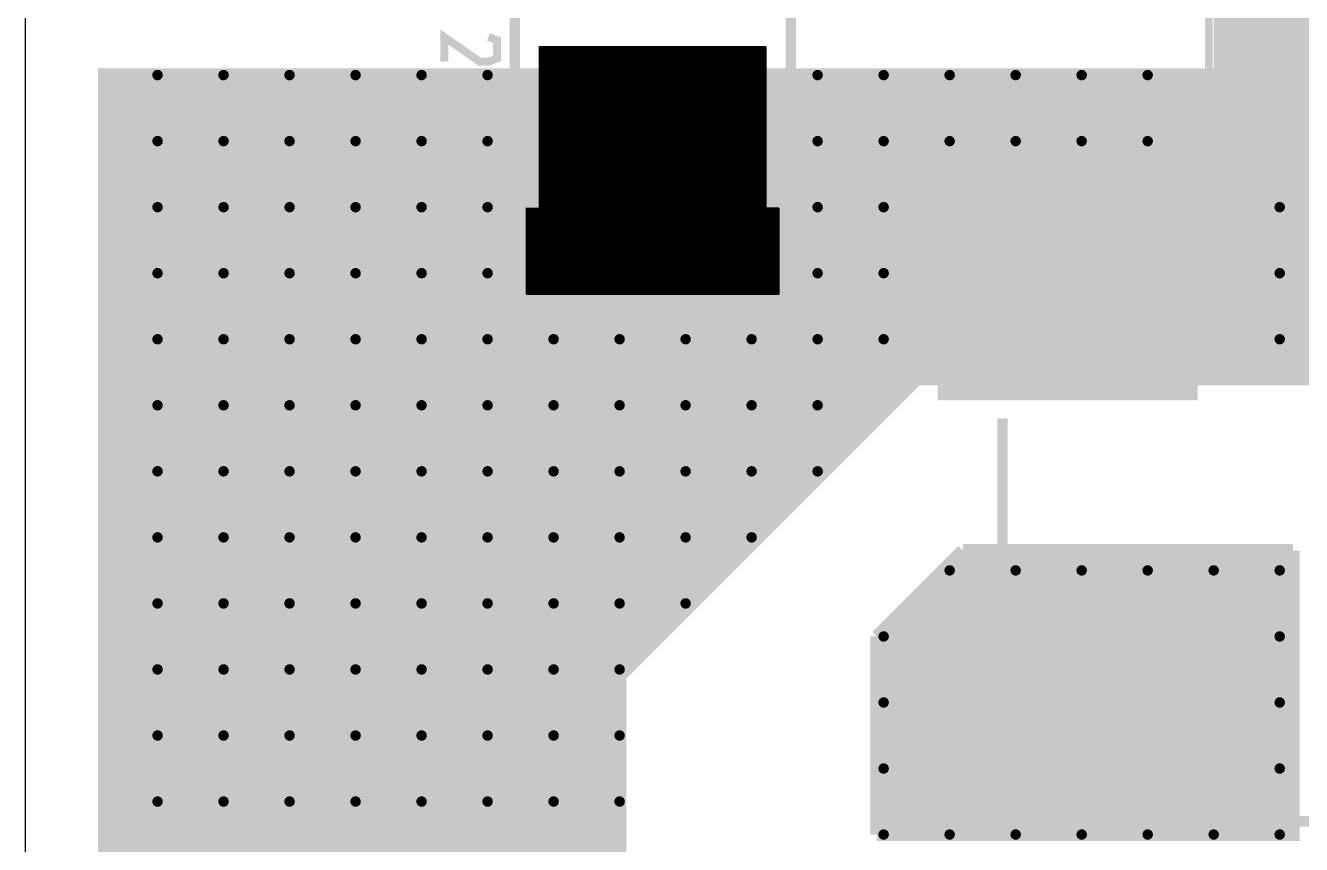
# Model space of a CAD drawing. Extents: x -5 to 112, y -5 to 71.
# Drawn here: x -5.08 to 19.47, y 9.33 to 25.08 of the extents above; entities that cross this region are included whole.
import ezdxf

# ---------------------------------------------------------------- set-up
doc = ezdxf.new("R2010")
doc.units = 0
doc.header["$MEASUREMENT"] = 0
doc.layers.get('0').update_dxf_attribs({"linetype": 'CONTINUOUS'})
for name, color, linetype in [('25-336-0_DRL', 6, 'CONTINUOUS'), ('25-336-0_SMT', 254, 'CONTINUOUS'), ('25-336-0_SST', 1, 'CONTINUOUS')]:
    doc.layers.add(name, color=color, linetype=linetype)

# ---------------------------------------------------------------- blocks, each defined once
blk = doc.blocks.new('ROUND_79')
at = {"const_width": 0.10033}
blk.add_lwpolyline([(-0.050164, 0, 1), (0.050164, 0, 1)], format="xyb", close=True, dxfattribs=at)
blk = doc.blocks.new('RECTANGLE_16')
blk.add_solid([(1.3716, 1.0795), (1.3716, -1.0795), (-1.3716, 1.0795), (-1.3716, -1.0795)])
blk = doc.blocks.new('RECTANGLE_36')
blk.add_solid([(2.49936, 1.69926), (2.49936, -1.69926), (-2.49936, 1.69926), (-2.49936, -1.69926)])

msp = doc.modelspace()

# ---------------------------------------------------------------- linework, layer by layer
at = {"layer": '25-336-0_DRL'}
msp.add_line((-5.08, 7.62), (-5.08, 71.12), dxfattribs=at)
at = {"layer": '25-336-0_SMT'}
for points, const_width in [([(21.463, 25.146), (17.907, 25.146), (17.907, 24.13), (-3.556, 24.13), (-3.556, 5.08)], 0.254), ([(21.463, 24.9174), (17.907, 24.9174)], 0.254), ([(18.034, 25.146), (18.034, 18.288)], 0.254), ([(18.2626, 25.146), (18.2626, 18.288)], 0.254), ([(18.4912, 25.146), (18.4912, 18.288)], 0.254), ([(18.7198, 25.146), (18.7198, 18.288)], 0.254), ([(18.9484, 25.146), (18.9484, 18.288)], 0.254), ([(19.177, 25.146), (19.177, 18.288)], 0.254), ([(19.4056, 25.146), (19.4056, 18.288)], 0.254), ([(21.463, 24.6888), (17.907, 24.6888)], 0.254), ([(9.16432, 24.67356), (4.80568, 24.67356), (4.80568, 21.5646), (4.55422, 21.5646), (4.55422, 19.9136)], 0.0254), ([(9.16432, 24.65578), (4.80568, 24.65578)], 0.0254), ([(9.16432, 24.63292), (4.80568, 24.63292)], 0.0254), ([(9.16432, 24.61006), (4.80568, 24.61006)], 0.0254), ([(9.16432, 24.5872), (4.80568, 24.5872)], 0.0254), ([(9.16432, 24.56434), (4.80568, 24.56434)], 0.0254), ([(9.16432, 24.54148), (4.80568, 24.54148)], 0.0254), ([(4.81584, 24.67356), (4.81584, 19.9136)], 0.0254), ([(4.8387, 24.67356), (4.8387, 19.9136)], 0.0254), ([(4.86156, 24.67356), (4.86156, 19.9136)], 0.0254), ([(4.88442, 24.67356), (4.88442, 19.9136)], 0.0254), ([(4.90728, 24.67356), (4.90728, 19.9136)], 0.0254), ([(4.93014, 24.67356), (4.93014, 19.9136)], 0.0254), ([(4.953, 24.67356), (4.953, 19.9136)], 0.0254), ([(4.97586, 24.67356), (4.97586, 19.9136)], 0.0254), ([(4.99872, 24.67356), (4.99872, 19.9136)], 0.0254), ([(5.02158, 24.67356), (5.02158, 19.9136)], 0.0254), ([(5.04444, 24.67356), (5.04444, 19.9136)], 0.0254), ([(5.0673, 24.67356), (5.0673, 19.9136)], 0.0254), ([(5.09016, 24.67356), (5.09016, 19.9136)], 0.0254), ([(5.11302, 24.67356), (5.11302, 19.9136)], 0.0254), ([(5.13588, 24.67356), (5.13588, 19.9136)], 0.0254), ([(5.15874, 24.67356), (5.15874, 19.9136)], 0.0254), ([(5.1816, 24.67356), (5.1816, 19.9136)], 0.0254), ([(5.20446, 24.67356), (5.20446, 19.9136)], 0.0254), ([(5.22732, 24.67356), (5.22732, 19.9136)], 0.0254), ([(5.25018, 24.67356), (5.25018, 19.9136)], 0.0254), ([(5.27304, 24.67356), (5.27304, 19.9136)], 0.0254), ([(5.2959, 24.67356), (5.2959, 19.9136)], 0.0254), ([(5.31876, 24.67356), (5.31876, 19.9136)], 0.0254), ([(5.34162, 24.67356), (5.34162, 19.9136)], 0.0254), ([(5.36448, 24.67356), (5.36448, 19.9136)], 0.0254), ([(5.38734, 24.67356), (5.38734, 19.9136)], 0.0254), ([(5.4102, 24.67356), (5.4102, 19.9136)], 0.0254), ([(5.43306, 24.67356), (5.43306, 19.9136)], 0.0254), ([(5.45592, 24.67356), (5.45592, 19.9136)], 0.0254), ([(5.47878, 24.67356), (5.47878, 19.9136)], 0.0254), ([(5.50164, 24.67356), (5.50164, 19.9136)], 0.0254), ([(5.5245, 24.67356), (5.5245, 19.9136)], 0.0254), ([(5.54736, 24.67356), (5.54736, 19.9136)], 0.0254), ([(5.57022, 24.67356), (5.57022, 19.9136)], 0.0254), ([(5.59308, 24.67356), (5.59308, 19.9136)], 0.0254), ([(5.61594, 24.67356), (5.61594, 19.9136)], 0.0254), ([(5.6388, 24.67356), (5.6388, 19.9136)], 0.0254), ([(5.66166, 24.67356), (5.66166, 19.9136)], 0.0254), ([(5.68452, 24.67356), (5.68452, 19.9136)], 0.0254), ([(5.70738, 24.67356), (5.70738, 19.9136)], 0.0254), ([(5.73024, 24.67356), (5.73024, 19.9136)], 0.0254), ([(5.7531, 24.67356), (5.7531, 19.9136)], 0.0254), ([(5.77596, 24.67356), (5.77596, 19.9136)], 0.0254), ([(5.79882, 24.67356), (5.79882, 19.9136)], 0.0254), ([(5.82168, 24.67356), (5.82168, 19.9136)], 0.0254), ([(5.84454, 24.67356), (5.84454, 19.9136)], 0.0254), ([(5.8674, 24.67356), (5.8674, 19.9136)], 0.0254), ([(5.89026, 24.67356), (5.89026, 19.9136)], 0.0254), ([(5.91312, 24.67356), (5.91312, 19.9136)], 0.0254), ([(5.93598, 24.67356), (5.93598, 19.9136)], 0.0254), ([(5.95884, 24.67356), (5.95884, 19.9136)], 0.0254), ([(5.9817, 24.67356), (5.9817, 19.9136)], 0.0254), ([(6.00456, 24.67356), (6.00456, 19.9136)], 0.0254), ([(6.02742, 24.67356), (6.02742, 19.9136)], 0.0254), ([(6.05028, 24.67356), (6.05028, 19.9136)], 0.0254), ([(6.07314, 24.67356), (6.07314, 19.9136)], 0.0254), ([(6.096, 24.67356), (6.096, 19.9136)], 0.0254), ([(6.11886, 24.67356), (6.11886, 19.9136)], 0.0254), ([(6.14172, 24.67356), (6.14172, 19.9136)], 0.0254), ([(6.16458, 24.67356), (6.16458, 19.9136)], 0.0254), ([(6.18744, 24.67356), (6.18744, 19.9136)], 0.0254), ([(6.2103, 24.67356), (6.2103, 19.9136)], 0.0254), ([(6.23316, 24.67356), (6.23316, 19.9136)], 0.0254), ([(6.25602, 24.67356), (6.25602, 19.9136)], 0.0254), ([(6.27888, 24.67356), (6.27888, 19.9136)], 0.0254), ([(6.30174, 24.67356), (6.30174, 19.9136)], 0.0254), ([(6.3246, 24.67356), (6.3246, 19.9136)], 0.0254), ([(6.34746, 24.67356), (6.34746, 19.9136)], 0.0254), ([(6.37032, 24.67356), (6.37032, 19.9136)], 0.0254), ([(6.39318, 24.67356), (6.39318, 19.9136)], 0.0254), ([(6.41604, 24.67356), (6.41604, 19.9136)], 0.0254), ([(6.4389, 24.67356), (6.4389, 19.9136)], 0.0254), ([(6.46176, 24.67356), (6.46176, 19.9136)], 0.0254), ([(6.48462, 24.67356), (6.48462, 19.9136)], 0.0254), ([(6.50748, 24.67356), (6.50748, 19.9136)], 0.0254), ([(6.53034, 24.67356), (6.53034, 19.9136)], 0.0254), ([(6.5532, 24.67356), (6.5532, 19.9136)], 0.0254), ([(6.57606, 24.67356), (6.57606, 19.9136)], 0.0254), ([(6.59892, 24.67356), (6.59892, 19.9136)], 0.0254), ([(6.62178, 24.67356), (6.62178, 19.9136)], 0.0254), ([(6.64464, 24.67356), (6.64464, 19.9136)], 0.0254), ([(6.6675, 24.67356), (6.6675, 19.9136)], 0.0254), ([(6.69036, 24.67356), (6.69036, 19.9136)], 0.0254), ([(6.71322, 24.67356), (6.71322, 19.9136)], 0.0254), ([(6.73608, 24.67356), (6.73608, 19.9136)], 0.0254), ([(6.75894, 24.67356), (6.75894, 19.9136)], 0.0254), ([(6.7818, 24.67356), (6.7818, 19.9136)], 0.0254), ([(6.80466, 24.67356), (6.80466, 19.9136)], 0.0254), ([(6.82752, 24.67356), (6.82752, 19.9136)], 0.0254), ([(6.85038, 24.67356), (6.85038, 19.9136)], 0.0254), ([(6.87324, 24.67356), (6.87324, 19.9136)], 0.0254), ([(6.8961, 24.67356), (6.8961, 19.9136)], 0.0254), ([(6.91896, 24.67356), (6.91896, 19.9136)], 0.0254), ([(6.94182, 24.67356), (6.94182, 19.9136)], 0.0254), ([(6.96468, 24.67356), (6.96468, 19.9136)], 0.0254), ([(6.98754, 24.67356), (6.98754, 19.9136)], 0.0254), ([(7.0104, 24.67356), (7.0104, 19.9136)], 0.0254), ([(7.03326, 24.67356), (7.03326, 19.9136)], 0.0254), ([(7.05612, 24.67356), (7.05612, 19.9136)], 0.0254), ([(7.07898, 24.67356), (7.07898, 19.9136)], 0.0254), ([(7.10184, 24.67356), (7.10184, 19.9136)], 0.0254), ([(7.1247, 24.67356), (7.1247, 19.9136)], 0.0254), ([(7.14756, 24.67356), (7.14756, 19.9136)], 0.0254), ([(7.17042, 24.67356), (7.17042, 19.9136)], 0.0254), ([(7.19328, 24.67356), (7.19328, 19.9136)], 0.0254), ([(7.21614, 24.67356), (7.21614, 19.9136)], 0.0254), ([(7.239, 24.67356), (7.239, 19.9136)], 0.0254), ([(7.26186, 24.67356), (7.26186, 19.9136)], 0.0254), ([(7.28472, 24.67356), (7.28472, 19.9136)], 0.0254), ([(7.30758, 24.67356), (7.30758, 19.9136)], 0.0254), ([(7.33044, 24.67356), (7.33044, 19.9136)], 0.0254), ([(7.3533, 24.67356), (7.3533, 19.9136)], 0.0254), ([(7.37616, 24.67356), (7.37616, 19.9136)], 0.0254), ([(7.39902, 24.67356), (7.39902, 19.9136)], 0.0254), ([(7.42188, 24.67356), (7.42188, 19.9136)], 0.0254), ([(7.44474, 24.67356), (7.44474, 19.9136)], 0.0254), ([(7.4676, 24.67356), (7.4676, 19.9136)], 0.0254), ([(7.49046, 24.67356), (7.49046, 19.9136)], 0.0254), ([(7.51332, 24.67356), (7.51332, 19.9136)], 0.0254), ([(7.53618, 24.67356), (7.53618, 19.9136)], 0.0254), ([(7.55904, 24.67356), (7.55904, 19.9136)], 0.0254), ([(7.5819, 24.67356), (7.5819, 19.9136)], 0.0254), ([(7.60476, 24.67356), (7.60476, 19.9136)], 0.0254), ([(7.62762, 24.67356), (7.62762, 19.9136)], 0.0254), ([(7.65048, 24.67356), (7.65048, 19.9136)], 0.0254), ([(7.67334, 24.67356), (7.67334, 19.9136)], 0.0254), ([(7.6962, 24.67356), (7.6962, 19.9136)], 0.0254), ([(7.71906, 24.67356), (7.71906, 19.9136)], 0.0254), ([(7.74192, 24.67356), (7.74192, 19.9136)], 0.0254), ([(7.76478, 24.67356), (7.76478, 19.9136)], 0.0254), ([(7.78764, 24.67356), (7.78764, 19.9136)], 0.0254), ([(7.8105, 24.67356), (7.8105, 19.9136)], 0.0254), ([(7.83336, 24.67356), (7.83336, 19.9136)], 0.0254), ([(7.85622, 24.67356), (7.85622, 19.9136)], 0.0254), ([(7.87908, 24.67356), (7.87908, 19.9136)], 0.0254), ([(7.90194, 24.67356), (7.90194, 19.9136)], 0.0254), ([(7.9248, 24.67356), (7.9248, 19.9136)], 0.0254), ([(7.94766, 24.67356), (7.94766, 19.9136)], 0.0254), ([(7.97052, 24.67356), (7.97052, 19.9136)], 0.0254), ([(7.99338, 24.67356), (7.99338, 19.9136)], 0.0254), ([(8.01624, 24.67356), (8.01624, 19.9136)], 0.0254), ([(8.0391, 24.67356), (8.0391, 19.9136)], 0.0254), ([(8.06196, 24.67356), (8.06196, 19.9136)], 0.0254), ([(8.08482, 24.67356), (8.08482, 19.9136)], 0.0254), ([(8.10768, 24.67356), (8.10768, 19.9136)], 0.0254), ([(8.13054, 24.67356), (8.13054, 19.9136)], 0.0254), ([(8.1534, 24.67356), (8.1534, 19.9136)], 0.0254), ([(8.17626, 24.67356), (8.17626, 19.9136)], 0.0254), ([(8.19912, 24.67356), (8.19912, 19.9136)], 0.0254), ([(8.22198, 24.67356), (8.22198, 19.9136)], 0.0254), ([(8.24484, 24.67356), (8.24484, 19.9136)], 0.0254), ([(8.2677, 24.67356), (8.2677, 19.9136)], 0.0254), ([(8.29056, 24.67356), (8.29056, 19.9136)], 0.0254), ([(8.31342, 24.67356), (8.31342, 19.9136)], 0.0254), ([(8.33628, 24.67356), (8.33628, 19.9136)], 0.0254), ([(8.35914, 24.67356), (8.35914, 19.9136)], 0.0254), ([(8.382, 24.67356), (8.382, 19.9136)], 0.0254), ([(8.40486, 24.67356), (8.40486, 19.9136)], 0.0254), ([(8.42772, 24.67356), (8.42772, 19.9136)], 0.0254), ([(8.45058, 24.67356), (8.45058, 19.9136)], 0.0254), ([(8.47344, 24.67356), (8.47344, 19.9136)], 0.0254), ([(8.4963, 24.67356), (8.4963, 19.9136)], 0.0254), ([(8.51916, 24.67356), (8.51916, 19.9136)], 0.0254), ([(8.54202, 24.67356), (8.54202, 19.9136)], 0.0254), ([(8.56488, 24.67356), (8.56488, 19.9136)], 0.0254), ([(8.58774, 24.67356), (8.58774, 19.9136)], 0.0254), ([(8.6106, 24.67356), (8.6106, 19.9136)], 0.0254), ([(8.63346, 24.67356), (8.63346, 19.9136)], 0.0254), ([(8.65632, 24.67356), (8.65632, 19.9136)], 0.0254), ([(8.67918, 24.67356), (8.67918, 19.9136)], 0.0254), ([(8.70204, 24.67356), (8.70204, 19.9136)], 0.0254), ([(8.7249, 24.67356), (8.7249, 19.9136)], 0.0254), ([(8.74776, 24.67356), (8.74776, 19.9136)], 0.0254), ([(8.77062, 24.67356), (8.77062, 19.9136)], 0.0254), ([(8.79348, 24.67356), (8.79348, 19.9136)], 0.0254), ([(8.81634, 24.67356), (8.81634, 19.9136)], 0.0254), ([(8.8392, 24.67356), (8.8392, 19.9136)], 0.0254), ([(8.86206, 24.67356), (8.86206, 19.9136)], 0.0254), ([(8.88492, 24.67356), (8.88492, 19.9136)], 0.0254), ([(8.90778, 24.67356), (8.90778, 19.9136)], 0.0254), ([(8.93064, 24.67356), (8.93064, 19.9136)], 0.0254), ([(8.9535, 24.67356), (8.9535, 19.9136)], 0.0254), ([(8.97636, 24.67356), (8.97636, 19.9136)], 0.0254), ([(8.99922, 24.67356), (8.99922, 19.9136)], 0.0254), ([(9.02208, 24.67356), (9.02208, 19.9136)], 0.0254), ([(9.04494, 24.67356), (9.04494, 19.9136)], 0.0254), ([(9.0678, 24.67356), (9.0678, 19.9136)], 0.0254), ([(9.09066, 24.67356), (9.09066, 19.9136)], 0.0254), ([(9.11352, 24.67356), (9.11352, 19.9136)], 0.0254), ([(9.13638, 24.67356), (9.13638, 19.9136)], 0.0254), ([(9.15924, 24.67356), (9.15924, 19.9136)], 0.0254), ([(9.16432, 24.67356), (9.16432, 21.57476)], 0.0254), ([(21.463, 24.4602), (17.907, 24.4602)], 0.254), ([(9.16432, 24.51862), (4.80568, 24.51862)], 0.0254), ([(9.16432, 24.49576), (4.80568, 24.49576)], 0.0254), ([(9.16432, 24.4729), (4.80568, 24.4729)], 0.0254), ([(9.16432, 24.45004), (4.80568, 24.45004)], 0.0254), ([(9.16432, 24.42718), (4.80568, 24.42718)], 0.0254), ([(9.16432, 24.40432), (4.80568, 24.40432)], 0.0254), ([(9.16432, 24.38146), (4.80568, 24.38146)], 0.0254), ([(9.16432, 24.3586), (4.80568, 24.3586)], 0.0254), ([(9.16432, 24.33574), (4.80568, 24.33574)], 0.0254), ([(9.16432, 24.31288), (4.80568, 24.31288)], 0.0254), ([(21.463, 24.2316), (17.907, 24.2316)], 0.254), ([(21.463, 24.003), (-3.556, 24.003)], 0.254), ([(-3.4544, 24.13), (-3.4544, 5.08)], 0.254), ([(-3.2258, 24.13), (-3.2258, 5.08)], 0.254), ([(-2.9972, 24.13), (-2.9972, 5.08)], 0.254), ([(-2.7686, 24.13), (-2.7686, 5.08)], 0.254), ([(-2.54, 24.13), (-2.54, 5.08)], 0.254), ([(-2.3114, 24.13), (-2.3114, 5.08)], 0.254), ([(-2.0828, 24.13), (-2.0828, 5.08)], 0.254), ([(-1.8542, 24.13), (-1.8542, 5.08)], 0.254), ([(-1.6256, 24.13), (-1.6256, 5.08)], 0.254), ([(-1.397, 24.13), (-1.397, 5.08)], 0.254), ([(-1.1684, 24.13), (-1.1684, 5.08)], 0.254), ([(-0.9398, 24.13), (-0.9398, 5.08)], 0.254), ([(-0.7112, 24.13), (-0.7112, 5.08)], 0.254), ([(-0.4826, 24.13), (-0.4826, 5.08)], 0.254), ([(-0.254, 24.13), (-0.254, 5.08)], 0.254), ([(-0.0254, 24.13), (-0.0254, 5.08)], 0.254), ([(0.2032, 24.13), (0.2032, 5.08)], 0.254), ([(0.4318, 24.13), (0.4318, 5.08)], 0.254), ([(0.6604, 24.13), (0.6604, 5.08)], 0.254), ([(0.889, 24.13), (0.889, 5.08)], 0.254), ([(1.1176, 24.13), (1.1176, 5.08)], 0.254), ([(1.3462, 24.13), (1.3462, 5.08)], 0.254), ([(1.5748, 24.13), (1.5748, 5.08)], 0.254), ([(1.8034, 24.13), (1.8034, 5.08)], 0.254), ([(2.032, 24.13), (2.032, 5.08)], 0.254), ([(2.2606, 24.13), (2.2606, 5.08)], 0.254), ([(2.4892, 24.13), (2.4892, 5.08)], 0.254), ([(2.7178, 24.13), (2.7178, 5.08)], 0.254), ([(2.9464, 24.13), (2.9464, 5.08)], 0.254), ([(3.175, 24.13), (3.175, 5.08)], 0.254), ([(3.4036, 24.13), (3.4036, 5.08)], 0.254), ([(3.6322, 24.13), (3.6322, 5.08)], 0.254), ([(3.8608, 24.13), (3.8608, 5.08)], 0.254), ([(4.0894, 24.13), (4.0894, 5.08)], 0.254), ([(4.318, 24.13), (4.318, 5.08)], 0.254), ([(4.5466, 24.13), (4.5466, 5.08)], 0.254), ([(4.7752, 24.13), (4.7752, -3.302)], 0.254), ([(9.16432, 24.29002), (4.80568, 24.29002)], 0.0254), ([(9.16432, 24.26716), (4.80568, 24.26716)], 0.0254), ([(9.16432, 24.2443), (4.80568, 24.2443)], 0.0254), ([(9.16432, 24.22144), (4.80568, 24.22144)], 0.0254), ([(9.16432, 24.19858), (4.80568, 24.19858)], 0.0254), ([(9.16432, 24.17572), (4.80568, 24.17572)], 0.0254), ([(9.16432, 24.15286), (4.80568, 24.15286)], 0.0254), ([(9.16432, 24.13), (4.80568, 24.13)], 0.0254), ([(9.16432, 24.10714), (4.80568, 24.10714)], 0.0254), ([(9.16432, 24.08428), (4.80568, 24.08428)], 0.0254), ([(9.16432, 24.06142), (4.80568, 24.06142)], 0.0254), ([(5.0038, 24.13), (5.0038, -3.302)], 0.254), ([(5.2324, 24.13), (5.2324, -3.302)], 0.254), ([(5.461, 24.13), (5.461, -3.302)], 0.254), ([(5.6896, 24.13), (5.6896, -3.302)], 0.254), ([(5.9182, 24.13), (5.9182, -3.302)], 0.254), ([(6.1468, 24.13), (6.1468, -3.302)], 0.254), ([(6.3754, 24.13), (6.3754, 12.5984)], 0.254), ([(6.604, 24.13), (6.604, 12.827)], 0.254), ([(6.8326, 24.13), (6.8326, 13.0556)], 0.254), ([(7.0612, 24.13), (7.0612, 13.2842)], 0.254), ([(7.2898, 24.13), (7.2898, 13.5128)], 0.254), ([(7.5184, 24.13), (7.5184, 13.7414)], 0.254), ([(7.747, 24.13), (7.747, 13.97)], 0.254), ([(7.9756, 24.13), (7.9756, 14.1986)], 0.254), ([(8.2042, 24.13), (8.2042, 14.4272)], 0.254), ([(8.4328, 24.13), (8.4328, 14.6558)], 0.254), ([(8.6614, 24.13), (8.6614, 14.8844)], 0.254), ([(8.89, 24.13), (8.89, 15.113)], 0.254), ([(9.1186, 24.13), (9.1186, 15.3416)], 0.254), ([(9.3472, 24.13), (9.3472, 15.5702)], 0.254), ([(9.5758, 24.13), (9.5758, 15.7988)], 0.254), ([(9.8044, 24.13), (9.8044, 16.0274)], 0.254), ([(10.033, 24.13), (10.033, 16.256)], 0.254), ([(10.2616, 24.13), (10.2616, 16.4846)], 0.254), ([(10.4902, 24.13), (10.4902, 16.7132)], 0.254), ([(10.7188, 24.13), (10.7188, 16.9418)], 0.254), ([(10.9474, 24.13), (10.9474, 17.1704)], 0.254), ([(11.176, 24.13), (11.176, 17.399)], 0.254), ([(11.4046, 24.13), (11.4046, 17.6276)], 0.254), ([(11.6332, 24.13), (11.6332, 17.8562)], 0.254), ([(11.8618, 24.13), (11.8618, 18.0848)], 0.254), ([(12.0904, 24.13), (12.0904, 18.288)], 0.254), ([(12.319, 24.13), (12.319, 18.288)], 0.254), ([(12.5476, 24.13), (12.5476, 18.288)], 0.254), ([(12.7762, 24.13), (12.7762, 18.288)], 0.254), ([(13.0048, 24.13), (13.0048, 18.288)], 0.254), ([(13.2334, 24.13), (13.2334, 18.288)], 0.254), ([(13.462, 24.13), (13.462, 18.288)], 0.254), ([(13.6906, 24.13), (13.6906, 18.288)], 0.254), ([(13.9192, 24.13), (13.9192, 18.288)], 0.254), ([(14.1478, 24.13), (14.1478, 18.288)], 0.254), ([(14.3764, 24.13), (14.3764, 18.288)], 0.254), ([(14.605, 24.13), (14.605, 18.288)], 0.254), ([(14.8336, 24.13), (14.8336, 18.288)], 0.254), ([(15.0622, 24.13), (15.0622, 18.288)], 0.254), ([(15.2908, 24.13), (15.2908, 18.288)], 0.254), ([(15.5194, 24.13), (15.5194, 18.288)], 0.254), ([(15.748, 24.13), (15.748, 18.288)], 0.254), ([(15.9766, 24.13), (15.9766, 18.288)], 0.254), ([(16.2052, 24.13), (16.2052, 18.288)], 0.254), ([(16.4338, 24.13), (16.4338, 18.288)], 0.254), ([(16.6624, 24.13), (16.6624, 18.288)], 0.254), ([(16.891, 24.13), (16.891, 18.288)], 0.254), ([(17.1196, 24.13), (17.1196, 18.288)], 0.254), ([(17.3482, 24.13), (17.3482, 18.288)], 0.254), ([(17.5768, 24.13), (17.5768, 18.288)], 0.254), ([(17.8054, 24.13), (17.8054, 18.288)], 0.254), ([(21.463, 23.7744), (-3.556, 23.7744)], 0.254), ([(9.16432, 24.03856), (4.80568, 24.03856)], 0.0254), ([(9.16432, 24.0157), (4.80568, 24.0157)], 0.0254), ([(9.16432, 23.99284), (4.80568, 23.99284)], 0.0254), ([(9.16432, 23.96998), (4.80568, 23.96998)], 0.0254), ([(9.16432, 23.94712), (4.80568, 23.94712)], 0.0254), ([(9.16432, 23.92426), (4.80568, 23.92426)], 0.0254), ([(9.16432, 23.9014), (4.80568, 23.9014)], 0.0254), ([(9.16432, 23.87854), (4.80568, 23.87854)], 0.0254), ([(9.16432, 23.85568), (4.80568, 23.85568)], 0.0254), ([(9.16432, 23.83282), (4.80568, 23.83282)], 0.0254), ([(9.16432, 23.80996), (4.80568, 23.80996)], 0.0254), ([(21.463, 23.5458), (-3.556, 23.5458)], 0.254), ([(9.16432, 23.7871), (4.80568, 23.7871)], 0.0254), ([(9.16432, 23.76424), (4.80568, 23.76424)], 0.0254), ([(9.16432, 23.74138), (4.80568, 23.74138)], 0.0254), ([(9.16432, 23.71852), (4.80568, 23.71852)], 0.0254), ([(9.16432, 23.69566), (4.80568, 23.69566)], 0.0254), ([(9.16432, 23.6728), (4.80568, 23.6728)], 0.0254), ([(9.16432, 23.64994), (4.80568, 23.64994)], 0.0254), ([(9.16432, 23.62708), (4.80568, 23.62708)], 0.0254), ([(9.16432, 23.60422), (4.80568, 23.60422)], 0.0254), ([(9.16432, 23.58136), (4.80568, 23.58136)], 0.0254), ([(9.16432, 23.5585), (4.80568, 23.5585)], 0.0254), ([(21.463, 23.3172), (-3.556, 23.3172)], 0.254), ([(9.16432, 23.53564), (4.80568, 23.53564)], 0.0254), ([(9.16432, 23.51278), (4.80568, 23.51278)], 0.0254), ([(9.16432, 23.48992), (4.80568, 23.48992)], 0.0254), ([(9.16432, 23.46706), (4.80568, 23.46706)], 0.0254), ([(9.16432, 23.4442), (4.80568, 23.4442)], 0.0254), ([(9.16432, 23.42134), (4.80568, 23.42134)], 0.0254), ([(9.16432, 23.39848), (4.80568, 23.39848)], 0.0254), ([(9.16432, 23.37562), (4.80568, 23.37562)], 0.0254), ([(9.16432, 23.35276), (4.80568, 23.35276)], 0.0254), ([(9.16432, 23.3299), (4.80568, 23.3299)], 0.0254), ([(21.463, 23.0886), (-3.556, 23.0886)], 0.254), ([(9.16432, 23.30704), (4.80568, 23.30704)], 0.0254), ([(9.16432, 23.28418), (4.80568, 23.28418)], 0.0254), ([(9.16432, 23.26132), (4.80568, 23.26132)], 0.0254), ([(9.16432, 23.23846), (4.80568, 23.23846)], 0.0254), ([(9.16432, 23.2156), (4.80568, 23.2156)], 0.0254), ([(9.16432, 23.19274), (4.80568, 23.19274)], 0.0254), ([(9.16432, 23.16988), (4.80568, 23.16988)], 0.0254), ([(9.16432, 23.14702), (4.80568, 23.14702)], 0.0254), ([(9.16432, 23.12416), (4.80568, 23.12416)], 0.0254), ([(9.16432, 23.1013), (4.80568, 23.1013)], 0.0254), ([(9.16432, 23.07844), (4.80568, 23.07844)], 0.0254), ([(21.463, 22.86), (-3.556, 22.86)], 0.254), ([(9.16432, 23.05558), (4.80568, 23.05558)], 0.0254), ([(9.16432, 23.03272), (4.80568, 23.03272)], 0.0254), ([(9.16432, 23.00986), (4.80568, 23.00986)], 0.0254), ([(9.16432, 22.987), (4.80568, 22.987)], 0.0254), ([(9.16432, 22.96414), (4.80568, 22.96414)], 0.0254), ([(9.16432, 22.94128), (4.80568, 22.94128)], 0.0254), ([(9.16432, 22.91842), (4.80568, 22.91842)], 0.0254), ([(9.16432, 22.89556), (4.80568, 22.89556)], 0.0254), ([(9.16432, 22.8727), (4.80568, 22.8727)], 0.0254), ([(9.16432, 22.84984), (4.80568, 22.84984)], 0.0254), ([(9.16432, 22.82698), (4.80568, 22.82698)], 0.0254), ([(21.463, 22.6314), (-3.556, 22.6314)], 0.254), ([(9.16432, 22.80412), (4.80568, 22.80412)], 0.0254), ([(9.16432, 22.78126), (4.80568, 22.78126)], 0.0254), ([(9.16432, 22.7584), (4.80568, 22.7584)], 0.0254), ([(9.16432, 22.73554), (4.80568, 22.73554)], 0.0254), ([(9.16432, 22.71268), (4.80568, 22.71268)], 0.0254), ([(9.16432, 22.68982), (4.80568, 22.68982)], 0.0254), ([(9.16432, 22.66696), (4.80568, 22.66696)], 0.0254), ([(9.16432, 22.6441), (4.80568, 22.6441)], 0.0254), ([(9.16432, 22.62124), (4.80568, 22.62124)], 0.0254), ([(9.16432, 22.59838), (4.80568, 22.59838)], 0.0254), ([(9.16432, 22.57552), (4.80568, 22.57552)], 0.0254), ([(21.463, 22.4028), (-3.556, 22.4028)], 0.254), ([(9.16432, 22.55266), (4.80568, 22.55266)], 0.0254), ([(9.16432, 22.5298), (4.80568, 22.5298)], 0.0254), ([(9.16432, 22.50694), (4.80568, 22.50694)], 0.0254), ([(9.16432, 22.48408), (4.80568, 22.48408)], 0.0254), ([(9.16432, 22.46122), (4.80568, 22.46122)], 0.0254), ([(9.16432, 22.43836), (4.80568, 22.43836)], 0.0254), ([(9.16432, 22.4155), (4.80568, 22.4155)], 0.0254), ([(9.16432, 22.39264), (4.80568, 22.39264)], 0.0254), ([(9.16432, 22.36978), (4.80568, 22.36978)], 0.0254), ([(9.16432, 22.34692), (4.80568, 22.34692)], 0.0254), ([(21.463, 22.1742), (-3.556, 22.1742)], 0.254), ([(9.16432, 22.32406), (4.80568, 22.32406)], 0.0254), ([(9.16432, 22.3012), (4.80568, 22.3012)], 0.0254), ([(9.16432, 22.27834), (4.80568, 22.27834)], 0.0254), ([(9.16432, 22.25548), (4.80568, 22.25548)], 0.0254), ([(9.16432, 22.23262), (4.80568, 22.23262)], 0.0254), ([(9.16432, 22.20976), (4.80568, 22.20976)], 0.0254), ([(9.16432, 22.1869), (4.80568, 22.1869)], 0.0254), ([(9.16432, 22.16404), (4.80568, 22.16404)], 0.0254), ([(9.16432, 22.14118), (4.80568, 22.14118)], 0.0254), ([(9.16432, 22.11832), (4.80568, 22.11832)], 0.0254), ([(9.16432, 22.09546), (4.80568, 22.09546)], 0.0254), ([(21.463, 21.9456), (-3.556, 21.9456)], 0.254), ([(9.16432, 22.0726), (4.80568, 22.0726)], 0.0254), ([(9.16432, 22.04974), (4.80568, 22.04974)], 0.0254), ([(9.16432, 22.02688), (4.80568, 22.02688)], 0.0254), ([(9.16432, 22.00402), (4.80568, 22.00402)], 0.0254), ([(9.16432, 21.98116), (4.80568, 21.98116)], 0.0254), ([(9.16432, 21.9583), (4.80568, 21.9583)], 0.0254), ([(9.16432, 21.93544), (4.80568, 21.93544)], 0.0254), ([(9.16432, 21.91258), (4.80568, 21.91258)], 0.0254), ([(9.16432, 21.88972), (4.80568, 21.88972)], 0.0254), ([(9.16432, 21.86686), (4.80568, 21.86686)], 0.0254), ([(9.16432, 21.844), (4.80568, 21.844)], 0.0254), ([(21.463, 21.717), (-3.556, 21.717)], 0.254), ([(21.463, 21.4884), (-3.556, 21.4884)], 0.254), ([(9.16432, 21.82114), (4.80568, 21.82114)], 0.0254), ([(9.16432, 21.79828), (4.80568, 21.79828)], 0.0254), ([(9.16432, 21.77542), (4.80568, 21.77542)], 0.0254), ([(9.16432, 21.75256), (4.80568, 21.75256)], 0.0254), ([(9.16432, 21.7297), (4.80568, 21.7297)], 0.0254), ([(9.16432, 21.70684), (4.80568, 21.70684)], 0.0254), ([(9.16432, 21.68398), (4.80568, 21.68398)], 0.0254), ([(9.16432, 21.66112), (4.80568, 21.66112)], 0.0254), ([(9.16432, 21.63826), (4.80568, 21.63826)], 0.0254), ([(9.16432, 21.6154), (4.80568, 21.6154)], 0.0254), ([(9.16432, 21.59254), (4.80568, 21.59254)], 0.0254), ([(21.463, 21.2598), (-3.556, 21.2598)], 0.254), ([(9.41578, 21.54682), (4.55422, 21.54682)], 0.0254), ([(9.41578, 21.52396), (4.55422, 21.52396)], 0.0254), ([(9.41578, 21.5011), (4.55422, 21.5011)], 0.0254), ([(9.41578, 21.47824), (4.55422, 21.47824)], 0.0254), ([(9.41578, 21.45538), (4.55422, 21.45538)], 0.0254), ([(9.41578, 21.43252), (4.55422, 21.43252)], 0.0254), ([(9.41578, 21.40966), (4.55422, 21.40966)], 0.0254), ([(9.41578, 21.3868), (4.55422, 21.3868)], 0.0254), ([(9.41578, 21.36394), (4.55422, 21.36394)], 0.0254), ([(4.58724, 21.5646), (4.58724, 19.9136)], 0.0254), ([(4.6101, 21.5646), (4.6101, 19.9136)], 0.0254), ([(4.63296, 21.5646), (4.63296, 19.9136)], 0.0254), ([(4.65582, 21.5646), (4.65582, 19.9136)], 0.0254), ([(4.67868, 21.5646), (4.67868, 19.9136)], 0.0254), ([(4.70154, 21.5646), (4.70154, 19.9136)], 0.0254), ([(4.7244, 21.5646), (4.7244, 19.9136)], 0.0254), ([(4.74726, 21.5646), (4.74726, 19.9136)], 0.0254), ([(4.77012, 21.5646), (4.77012, 19.9136)], 0.0254), ([(4.79298, 21.5646), (4.79298, 19.9136)], 0.0254), ([(9.41578, 21.56968), (4.80568, 21.56968)], 0.0254), ([(9.41578, 21.57476), (9.16432, 21.57476)], 0.0254), ([(9.1821, 21.57476), (9.1821, 19.9136)], 0.0254), ([(9.20496, 21.57476), (9.20496, 19.9136)], 0.0254), ([(9.22782, 21.57476), (9.22782, 19.9136)], 0.0254), ([(9.25068, 21.57476), (9.25068, 19.9136)], 0.0254), ([(9.27354, 21.57476), (9.27354, 19.9136)], 0.0254), ([(9.2964, 21.57476), (9.2964, 19.9136)], 0.0254), ([(9.31926, 21.57476), (9.31926, 19.9136)], 0.0254), ([(9.34212, 21.57476), (9.34212, 19.9136)], 0.0254), ([(9.36498, 21.57476), (9.36498, 19.9136)], 0.0254), ([(9.38784, 21.57476), (9.38784, 19.9136)], 0.0254), ([(9.41578, 21.57476), (9.41578, 19.9136)], 0.0254), ([(21.463, 21.0312), (-3.556, 21.0312)], 0.254), ([(9.41578, 21.34108), (4.55422, 21.34108)], 0.0254), ([(9.41578, 21.31822), (4.55422, 21.31822)], 0.0254), ([(9.41578, 21.29536), (4.55422, 21.29536)], 0.0254), ([(9.41578, 21.2725), (4.55422, 21.2725)], 0.0254), ([(9.41578, 21.24964), (4.55422, 21.24964)], 0.0254), ([(9.41578, 21.22678), (4.55422, 21.22678)], 0.0254), ([(9.41578, 21.20392), (4.55422, 21.20392)], 0.0254), ([(9.41578, 21.18106), (4.55422, 21.18106)], 0.0254), ([(9.41578, 21.1582), (4.55422, 21.1582)], 0.0254), ([(9.41578, 21.13534), (4.55422, 21.13534)], 0.0254), ([(9.41578, 21.11248), (4.55422, 21.11248)], 0.0254), ([(21.463, 20.8026), (-3.556, 20.8026)], 0.254), ([(9.41578, 21.08962), (4.55422, 21.08962)], 0.0254), ([(9.41578, 21.06676), (4.55422, 21.06676)], 0.0254), ([(9.41578, 21.0439), (4.55422, 21.0439)], 0.0254), ([(9.41578, 21.02104), (4.55422, 21.02104)], 0.0254), ([(9.41578, 20.99818), (4.55422, 20.99818)], 0.0254), ([(9.41578, 20.97532), (4.55422, 20.97532)], 0.0254), ([(9.41578, 20.95246), (4.55422, 20.95246)], 0.0254), ([(9.41578, 20.9296), (4.55422, 20.9296)], 0.0254), ([(9.41578, 20.90674), (4.55422, 20.90674)], 0.0254), ([(9.41578, 20.88388), (4.55422, 20.88388)], 0.0254), ([(9.41578, 20.86102), (4.55422, 20.86102)], 0.0254), ([(21.463, 20.574), (-3.556, 20.574)], 0.254), ([(9.41578, 20.83816), (4.55422, 20.83816)], 0.0254), ([(9.41578, 20.8153), (4.55422, 20.8153)], 0.0254), ([(9.41578, 20.79244), (4.55422, 20.79244)], 0.0254), ([(9.41578, 20.76958), (4.55422, 20.76958)], 0.0254), ([(9.41578, 20.74672), (4.55422, 20.74672)], 0.0254), ([(9.41578, 20.72386), (4.55422, 20.72386)], 0.0254), ([(9.41578, 20.701), (4.55422, 20.701)], 0.0254), ([(9.41578, 20.67814), (4.55422, 20.67814)], 0.0254), ([(9.41578, 20.65528), (4.55422, 20.65528)], 0.0254), ([(9.41578, 20.63242), (4.55422, 20.63242)], 0.0254), ([(9.41578, 20.60956), (4.55422, 20.60956)], 0.0254), ([(21.463, 20.3454), (-3.556, 20.3454)], 0.254), ([(9.41578, 20.5867), (4.55422, 20.5867)], 0.0254), ([(9.41578, 20.56384), (4.55422, 20.56384)], 0.0254), ([(9.41578, 20.54098), (4.55422, 20.54098)], 0.0254), ([(9.41578, 20.51812), (4.55422, 20.51812)], 0.0254), ([(9.41578, 20.49526), (4.55422, 20.49526)], 0.0254), ([(9.41578, 20.4724), (4.55422, 20.4724)], 0.0254), ([(9.41578, 20.44954), (4.55422, 20.44954)], 0.0254), ([(9.41578, 20.42668), (4.55422, 20.42668)], 0.0254), ([(9.41578, 20.40382), (4.55422, 20.40382)], 0.0254), ([(9.41578, 20.38096), (4.55422, 20.38096)], 0.0254), ([(21.463, 20.1168), (-3.556, 20.1168)], 0.254), ([(9.41578, 20.3581), (4.55422, 20.3581)], 0.0254), ([(9.41578, 20.33524), (4.55422, 20.33524)], 0.0254), ([(9.41578, 20.31238), (4.55422, 20.31238)], 0.0254), ([(9.41578, 20.28952), (4.55422, 20.28952)], 0.0254), ([(9.41578, 20.26666), (4.55422, 20.26666)], 0.0254), ([(9.41578, 20.2438), (4.55422, 20.2438)], 0.0254), ([(9.41578, 20.22094), (4.55422, 20.22094)], 0.0254), ([(9.41578, 20.19808), (4.55422, 20.19808)], 0.0254), ([(9.41578, 20.17522), (4.55422, 20.17522)], 0.0254), ([(9.41578, 20.15236), (4.55422, 20.15236)], 0.0254), ([(9.41578, 20.1295), (4.55422, 20.1295)], 0.0254), ([(21.463, 19.8882), (-3.556, 19.8882)], 0.254), ([(9.41578, 20.10664), (4.55422, 20.10664)], 0.0254), ([(9.41578, 20.08378), (4.55422, 20.08378)], 0.0254), ([(9.41578, 20.06092), (4.55422, 20.06092)], 0.0254), ([(9.41578, 20.03806), (4.55422, 20.03806)], 0.0254), ([(9.41578, 20.0152), (4.55422, 20.0152)], 0.0254), ([(9.41578, 19.99234), (4.55422, 19.99234)], 0.0254), ([(9.41578, 19.96948), (4.55422, 19.96948)], 0.0254), ([(9.41578, 19.94662), (4.55422, 19.94662)], 0.0254), ([(9.41578, 19.9136), (4.55422, 19.9136)], 0.0254), ([(21.463, 19.6596), (-3.556, 19.6596)], 0.254), ([(21.463, 19.431), (-3.556, 19.431)], 0.254), ([(21.463, 19.2024), (-3.556, 19.2024)], 0.254), ([(21.463, 18.9738), (-3.556, 18.9738)], 0.254), ([(21.463, 18.7452), (-3.556, 18.7452)], 0.254), ([(21.463, 18.5166), (-3.556, 18.5166)], 0.254), ([(12.065, 18.288), (-3.556, 18.288)], 0.254), ([(12.065, 18.288), (6.35, 12.573)], 0.254), ([(21.463, 18.288), (12.065, 18.288)], 0.254), ([(11.8364, 18.0594), (-3.556, 18.0594)], 0.254), ([(11.6078, 17.8308), (-3.556, 17.8308)], 0.254), ([(11.3792, 17.6022), (-3.556, 17.6022)], 0.254), ([(11.1506, 17.3736), (-3.556, 17.3736)], 0.254), ([(10.922, 17.145), (-3.556, 17.145)], 0.254), ([(10.6934, 16.9164), (-3.556, 16.9164)], 0.254), ([(10.4648, 16.6878), (-3.556, 16.6878)], 0.254), ([(10.2362, 16.4592), (-3.556, 16.4592)], 0.254), ([(10.0076, 16.2306), (-3.556, 16.2306)], 0.254), ([(9.779, 16.002), (-3.556, 16.002)], 0.254), ([(9.5504, 15.7734), (-3.556, 15.7734)], 0.254), ([(9.3218, 15.5448), (-3.556, 15.5448)], 0.254), ([(9.0932, 15.3162), (-3.556, 15.3162)], 0.254), ([(8.8646, 15.0876), (-3.556, 15.0876)], 0.254), ([(8.636, 14.859), (-3.556, 14.859)], 0.254), ([(12.954, 14.986), (11.303, 13.335)], 0.254), ([(19.304, 14.986), (19.304, 9.525), (11.303, 9.525)], 0.254), ([(19.304, 14.8844), (12.8524, 14.8844)], 0.254), ([(19.304, 14.986), (12.954, 14.986)], 0.254), ([(13.0048, 14.986), (13.0048, 9.525)], 0.254), ([(13.2334, 14.986), (13.2334, 9.525)], 0.254), ([(13.462, 14.986), (13.462, 9.525)], 0.254), ([(13.6906, 14.986), (13.6906, 9.525)], 0.254), ([(13.9192, 14.986), (13.9192, 9.525)], 0.254), ([(14.1478, 14.986), (14.1478, 9.525)], 0.254), ([(14.3764, 14.986), (14.3764, 9.525)], 0.254), ([(14.605, 14.986), (14.605, 9.525)], 0.254), ([(14.8336, 14.986), (14.8336, 9.525)], 0.254), ([(15.0622, 14.986), (15.0622, 9.525)], 0.254), ([(15.2908, 14.986), (15.2908, 9.525)], 0.254), ([(15.5194, 14.986), (15.5194, 9.525)], 0.254), ([(15.748, 14.986), (15.748, 9.525)], 0.254), ([(15.9766, 14.986), (15.9766, 9.525)], 0.254), ([(16.2052, 14.986), (16.2052, 9.525)], 0.254), ([(16.4338, 14.986), (16.4338, 9.525)], 0.254), ([(16.6624, 14.986), (16.6624, 9.525)], 0.254), ([(16.891, 14.986), (16.891, 9.525)], 0.254), ([(17.1196, 14.986), (17.1196, 9.525)], 0.254), ([(17.3482, 14.986), (17.3482, 9.525)], 0.254), ([(17.5768, 14.986), (17.5768, 9.525)], 0.254), ([(17.8054, 14.986), (17.8054, 9.525)], 0.254), ([(18.034, 14.986), (18.034, 9.525)], 0.254), ([(18.2626, 14.986), (18.2626, 9.525)], 0.254), ([(18.4912, 14.986), (18.4912, 9.525)], 0.254), ([(18.7198, 14.986), (18.7198, 9.525)], 0.254), ([(18.9484, 14.986), (18.9484, 9.525)], 0.254), ([(19.177, 14.986), (19.177, 9.525)], 0.254), ([(8.4074, 14.6304), (-3.556, 14.6304)], 0.254), ([(19.304, 14.6558), (12.6238, 14.6558)], 0.254), ([(12.7762, 14.8082), (12.7762, 9.525)], 0.254), ([(8.1788, 14.4018), (-3.556, 14.4018)], 0.254), ([(19.304, 14.4272), (12.3952, 14.4272)], 0.254), ([(12.5476, 14.5796), (12.5476, 9.525)], 0.254), ([(7.9502, 14.1732), (-3.556, 14.1732)], 0.254), ([(12.0904, 14.1224), (12.0904, 9.525)], 0.254), ([(19.304, 14.1986), (12.1666, 14.1986)], 0.254), ([(12.319, 14.351), (12.319, 9.525)], 0.254), ([(7.7216, 13.9446), (-3.556, 13.9446)], 0.254), ([(11.8618, 13.8938), (11.8618, 9.525)], 0.254), ([(19.304, 13.97), (11.938, 13.97)], 0.254), ([(7.493, 13.716), (-3.556, 13.716)], 0.254), ([(11.6332, 13.6652), (11.6332, 9.525)], 0.254), ([(19.304, 13.7414), (11.7094, 13.7414)], 0.254), ([(7.2644, 13.4874), (-3.556, 13.4874)], 0.254), ([(11.4046, 13.4366), (11.4046, 9.525)], 0.254), ([(19.304, 13.5128), (11.4808, 13.5128)], 0.254), ([(7.0358, 13.2588), (-3.556, 13.2588)], 0.254), ([(11.303, 13.335), (11.303, 9.525)], 0.254), ([(19.304, 13.2842), (11.303, 13.2842)], 0.254), ([(6.8072, 13.0302), (-3.556, 13.0302)], 0.254), ([(19.304, 13.0556), (11.303, 13.0556)], 0.254), ([(6.5786, 12.8016), (-3.556, 12.8016)], 0.254), ([(19.304, 12.827), (11.303, 12.827)], 0.254), ([(6.35, 12.573), (-3.556, 12.573)], 0.254), ([(6.35, 12.573), (6.35, -3.302)], 0.254), ([(19.304, 12.5984), (11.303, 12.5984)], 0.254), ([(6.35, 12.3444), (-3.556, 12.3444)], 0.254), ([(19.304, 12.3698), (11.303, 12.3698)], 0.254), ([(6.35, 12.1158), (-3.556, 12.1158)], 0.254), ([(19.304, 12.1412), (11.303, 12.1412)], 0.254), ([(19.304, 11.9126), (11.303, 11.9126)], 0.254), ([(6.35, 11.8872), (-3.556, 11.8872)], 0.254), ([(6.35, 11.6586), (-3.556, 11.6586)], 0.254), ([(19.304, 11.684), (11.303, 11.684)], 0.254), ([(6.35, 11.43), (-3.556, 11.43)], 0.254), ([(19.304, 11.4554), (11.303, 11.4554)], 0.254), ([(6.35, 11.2014), (-3.556, 11.2014)], 0.254), ([(19.304, 11.2268), (11.303, 11.2268)], 0.254), ([(6.35, 10.9728), (-3.556, 10.9728)], 0.254), ([(19.304, 10.9982), (11.303, 10.9982)], 0.254), ([(6.35, 10.7442), (-3.556, 10.7442)], 0.254), ([(19.304, 10.7696), (11.303, 10.7696)], 0.254), ([(6.35, 10.5156), (-3.556, 10.5156)], 0.254), ([(19.304, 10.541), (11.303, 10.541)], 0.254), ([(6.35, 10.287), (-3.556, 10.287)], 0.254), ([(19.304, 10.3124), (11.303, 10.3124)], 0.254), ([(6.35, 10.0584), (-3.556, 10.0584)], 0.254), ([(19.304, 10.0838), (11.303, 10.0838)], 0.254), ([(6.35, 9.8298), (-3.556, 9.8298)], 0.254), ([(19.304, 9.8552), (11.303, 9.8552)], 0.254), ([(6.35, 9.6012), (-3.556, 9.6012)], 0.254), ([(19.304, 9.6266), (11.303, 9.6266)], 0.254), ([(6.35, 9.3726), (-3.556, 9.3726)], 0.254)]:
    msp.add_lwpolyline(points, dxfattribs=dict(at, const_width=const_width))
at = {"layer": '25-336-0_SST'}
for points, const_width in [([(17.68856, 28.22956), (17.68602, 23.876), (17.68602, 22.2377), (21.68398, 22.2377), (21.6916, 29.3624), (21.2344, 29.8196), (18.034, 29.8196), (17.6784, 29.3878), (17.68856, 28.22956)], 0.1524), ([(9.64438, 27.15514), (9.64438, 19.69516), (4.33578, 19.69516), (4.33578, 27.15514), (9.64438, 27.15514)], 0.20066), ([(2.97688, 24.38908), (2.97688, 24.86152), (3.65506, 24.38908), (3.82524, 24.38908), (3.99288, 24.4475), (3.99288, 24.8031), (3.82524, 24.86152)], 0.1524), ([(26.924, 21.463), (26.924, 21.971), (13.716, 21.971), (13.716, 21.463)], 0.20066), ([(13.716, 14.224), (13.716, 17.526)], 0.20066), ([(26.924, 10.287), (26.924, 9.779), (13.716, 9.779), (13.716, 10.287)], 0.20066)]:
    msp.add_lwpolyline(points, dxfattribs=dict(at, const_width=const_width))

# ---------------------------------------------------------------- block references
at = {"layer": '25-336-0_DRL'}
for p in [(-2.54, 24.13), (-1.27, 24.13), (0, 24.13), (1.27, 24.13), (2.54, 24.13), (3.81, 24.13), (10.16, 24.13), (11.43, 24.13), (12.7, 24.13), (13.97, 24.13), (15.24, 24.13), (16.51, 24.13), (-2.54, 22.86), (-1.27, 22.86), (0, 22.86), (1.27, 22.86), (2.54, 22.86), (3.81, 22.86), (10.16, 22.86), (11.43, 22.86), (12.7, 22.86), (13.97, 22.86), (15.24, 22.86), (16.51, 22.86), (-2.54, 21.59), (-1.27, 21.59), (0, 21.59), (1.27, 21.59), (2.54, 21.59), (3.81, 21.59), (10.16, 21.59), (11.43, 21.59), (19.05, 21.59), (-2.54, 20.32), (-1.27, 20.32), (0, 20.32), (1.27, 20.32), (2.54, 20.32), (3.81, 20.32), (10.16, 20.32), (11.43, 20.32), (19.05, 20.32), (-2.54, 19.05), (-1.27, 19.05), (0, 19.05), (1.27, 19.05), (2.54, 19.05), (3.81, 19.05), (5.08, 19.05), (6.35, 19.05), (7.62, 19.05), (8.89, 19.05), (10.16, 19.05), (11.43, 19.05), (19.05, 19.05), (-2.54, 17.78), (-1.27, 17.78), (0, 17.78), (1.27, 17.78), (2.54, 17.78), (3.81, 17.78), (5.08, 17.78), (6.35, 17.78), (7.62, 17.78), (8.89, 17.78), (10.16, 17.78), (-2.54, 16.51), (-1.27, 16.51), (0, 16.51), (1.27, 16.51), (2.54, 16.51), (3.81, 16.51), (5.08, 16.51), (6.35, 16.51), (7.62, 16.51), (8.89, 16.51), (10.16, 16.51), (-2.54, 15.24), (-1.27, 15.24), (0, 15.24), (1.27, 15.24), (2.54, 15.24), (3.81, 15.24), (5.08, 15.24), (6.35, 15.24), (7.62, 15.24), (8.89, 15.24), (12.7, 14.605), (13.97, 14.605), (15.24, 14.605), (16.51, 14.605), (17.78, 14.605), (19.05, 14.605), (-2.54, 13.97), (-1.27, 13.97), (0, 13.97), (1.27, 13.97), (2.54, 13.97), (3.81, 13.97), (5.08, 13.97), (6.35, 13.97), (7.62, 13.97), (11.43, 13.335), (19.05, 13.335), (-2.54, 12.7), (-1.27, 12.7), (0, 12.7), (1.27, 12.7), (2.54, 12.7), (3.81, 12.7), (5.08, 12.7), (6.35, 12.7), (11.43, 12.065), (19.05, 12.065), (-2.54, 11.43), (-1.27, 11.43), (0, 11.43), (1.27, 11.43), (2.54, 11.43), (3.81, 11.43), (5.08, 11.43), (6.35, 11.43), (11.43, 10.795), (19.05, 10.795), (-2.54, 10.16), (-1.27, 10.16), (0, 10.16), (1.27, 10.16), (2.54, 10.16), (3.81, 10.16), (5.08, 10.16), (6.35, 10.16), (11.43, 9.525), (12.7, 9.525), (13.97, 9.525), (15.24, 9.525), (16.51, 9.525), (17.78, 9.525), (19.05, 9.525)]:
    msp.add_blockref('ROUND_79', p, dxfattribs=at)
at = {"layer": '25-336-0_SMT'}
for name, p in [('RECTANGLE_16', (19.685, 23.8252)), ('RECTANGLE_36', (14.97076, 19.57578)), ('RECTANGLE_36', (14.97076, 12.17422))]:
    msp.add_blockref(name, p, dxfattribs=at)

doc.saveas('drawing.dxf')
